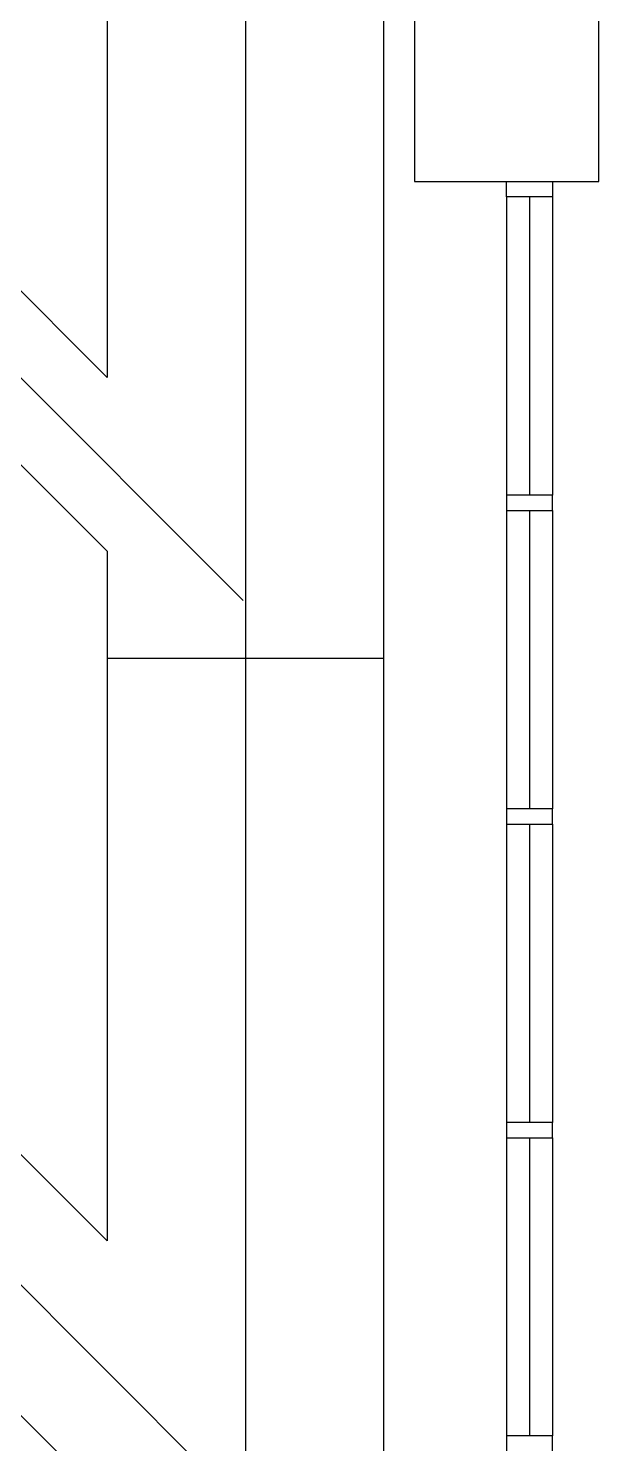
# Model space of a CAD drawing. Header units: inches. Extents: x 72602 to 350810, y -122122 to 43597.
# Drawn here: x 153399 to 155256, y -78976 to -74372 of the extents above; entities that cross this region are included whole.
import ezdxf

# ---------------------------------------------------------------- set-up
doc = ezdxf.new("R2010")
doc.units = ezdxf.units.IN
doc.header["$MEASUREMENT"] = 0
doc.layers.add('M-X-BKGD', color=8, linetype='Continuous')

msp = doc.modelspace()

# ---------------------------------------------------------------- linework, layer by layer
at = {"layer": 'M-X-BKGD', "ltscale": 0.003}
for p, q in [((154105.7, -62645.4), (154105.7, -87820.6)), ((154105.7, -62645.4), (154105.7, -87820.6)), ((150231.2, -72366.1), (154098.5, -76233.3)), ((150231.2, -72366.1), (154098.5, -76233.3)), ((154111.5, -79196.4), (151460.7, -76545.5)), ((154111.5, -79196.4), (151460.7, -76545.5))]:
    msp.add_line(p, q, dxfattribs=at)
at = {"layer": 'M-X-BKGD', "ltscale": 0.2}
for p, q in [((153655.7, -74270.6), (153655.7, -75507.7)), ((153655.7, -74270.6), (153655.7, -75507.7)), ((154555.7, -74270.6), (154555.7, -87370.6)), ((154555.7, -74270.6), (154555.7, -87370.6)), ((154655.7, -74270.6), (154655.7, -74870.6)), ((154655.7, -74270.6), (154655.7, -74870.6)), ((155255.7, -74870.6), (155255.7, -74270.6)), ((155255.7, -74870.6), (155255.7, -74270.6)), ((154655.7, -74870.6), (155255.7, -74870.6)), ((154655.7, -74870.6), (155255.7, -74870.6)), ((154955.7, -74920.6), (154955.7, -74870.6)), ((154955.7, -74870.6), (155105.7, -74870.6)), ((154955.7, -74920.6), (154955.7, -74870.6)), ((154955.7, -74870.6), (155105.7, -74870.6)), ((155105.7, -74870.6), (155105.7, -74920.6)), ((155105.7, -74870.6), (155105.7, -74920.6)), ((155105.7, -74920.6), (154955.7, -74920.6)), ((154955.7, -74920.6), (154955.7, -75890.6)), ((155105.7, -74920.6), (154955.7, -74920.6)), ((154955.7, -74920.6), (154955.7, -75890.6)), ((155030.7, -74920.6), (155030.7, -75890.6)), ((155030.7, -74920.6), (155030.7, -75890.6)), ((155105.7, -74920.6), (155105.7, -75890.6)), ((155105.7, -74920.6), (155105.7, -75890.6)), ((155105.7, -75890.6), (154955.7, -75890.6)), ((154955.7, -75890.6), (154955.7, -75940.6)), ((155105.7, -75890.6), (154955.7, -75890.6)), ((154955.7, -75890.6), (154955.7, -75940.6)), ((155105.7, -75940.6), (155105.7, -75890.6)), ((155105.7, -75940.6), (155105.7, -75890.6)), ((154955.7, -75940.6), (155105.7, -75940.6)), ((154955.7, -75940.6), (154955.7, -76910.6)), ((154955.7, -75940.6), (155105.7, -75940.6)), ((154955.7, -75940.6), (154955.7, -76910.6)), ((155030.7, -75940.6), (155030.7, -76910.6)), ((155030.7, -75940.6), (155030.7, -76910.6)), ((155105.7, -75940.6), (155105.7, -76910.6)), ((155105.7, -75940.6), (155105.7, -76910.6)), ((153655.7, -76073.4), (153655.7, -78316.3)), ((153655.7, -76073.4), (153655.7, -78316.3)), ((154555.7, -76170.6), (154555.7, -87370.6)), ((154555.7, -76170.6), (154555.7, -87370.6)), ((155105.7, -76910.6), (154955.7, -76910.6)), ((154955.7, -76910.6), (154955.7, -76960.6)), ((155105.7, -76910.6), (154955.7, -76910.6)), ((154955.7, -76910.6), (154955.7, -76960.6)), ((155105.7, -76960.6), (155105.7, -76910.6)), ((155105.7, -76960.6), (155105.7, -76910.6)), ((154955.7, -76960.6), (155105.7, -76960.6)), ((154955.7, -76960.6), (154955.7, -77930.6)), ((154955.7, -76960.6), (155105.7, -76960.6)), ((154955.7, -76960.6), (154955.7, -77930.6)), ((155030.7, -76960.6), (155030.7, -77930.6)), ((155030.7, -76960.6), (155030.7, -77930.6)), ((155105.7, -76960.6), (155105.7, -77930.6)), ((155105.7, -76960.6), (155105.7, -77930.6)), ((155105.7, -77930.6), (154955.7, -77930.6)), ((154955.7, -77930.6), (154955.7, -77980.6)), ((155105.7, -77930.6), (154955.7, -77930.6)), ((154955.7, -77930.6), (154955.7, -77980.6)), ((155105.7, -77980.6), (155105.7, -77930.6)), ((155105.7, -77980.6), (155105.7, -77930.6)), ((154955.7, -77980.6), (155105.7, -77980.6)), ((154955.7, -77980.6), (154955.7, -78950.6)), ((154955.7, -77980.6), (155105.7, -77980.6)), ((154955.7, -77980.6), (154955.7, -78950.6)), ((155030.7, -77980.6), (155030.7, -78950.6)), ((155030.7, -77980.6), (155030.7, -78950.6)), ((155105.7, -77980.6), (155105.7, -78950.6)), ((155105.7, -77980.6), (155105.7, -78950.6)), ((155105.7, -78950.6), (154955.7, -78950.6)), ((154955.7, -78950.6), (154955.7, -79000.6)), ((155105.7, -78950.6), (154955.7, -78950.6)), ((154955.7, -78950.6), (154955.7, -79000.6)), ((155105.7, -79000.6), (155105.7, -78950.6)), ((155105.7, -79000.6), (155105.7, -78950.6))]:
    msp.add_line(p, q, dxfattribs=at)
at = {"layer": 'M-X-BKGD'}
for p, q in [((154955.7, -74920.6), (154955.7, -75890.6)), ((154955.7, -74920.6), (154955.7, -75890.6)), ((155030.7, -74920.6), (155030.7, -75890.6)), ((155030.7, -74920.6), (155030.7, -75890.6)), ((155105.7, -74920.6), (155105.7, -75890.6)), ((155105.7, -74920.6), (155105.7, -75890.6)), ((153174.6, -75026.6), (153655.7, -75507.7)), ((153174.6, -75026.6), (153655.7, -75507.7)), ((152891.4, -75309), (153655.7, -76073.4)), ((152891.4, -75309), (153655.7, -76073.4)), ((154955.7, -75940.6), (154955.7, -76910.6)), ((154955.7, -75940.6), (154955.7, -76910.6)), ((155030.7, -75940.6), (155030.7, -76910.6)), ((155030.7, -75940.6), (155030.7, -76910.6)), ((155105.7, -75940.6), (155105.7, -76910.6)), ((155105.7, -75940.6), (155105.7, -76910.6)), ((153655.7, -76420.6), (154555.7, -76420.6)), ((153655.7, -76420.6), (154555.7, -76420.6)), ((154955.7, -76960.6), (154955.7, -77930.6)), ((154955.7, -76960.6), (154955.7, -77930.6)), ((155030.7, -76960.6), (155030.7, -77930.6)), ((155030.7, -76960.6), (155030.7, -77930.6)), ((155105.7, -76960.6), (155105.7, -77930.6)), ((155105.7, -76960.6), (155105.7, -77930.6)), ((153655.7, -78316.3), (153152, -77812.6)), ((153655.7, -78316.3), (153152, -77812.6)), ((154955.7, -77980.6), (154955.7, -78950.6)), ((154955.7, -77980.6), (154955.7, -78950.6)), ((155030.7, -77980.6), (155030.7, -78950.6)), ((155030.7, -77980.6), (155030.7, -78950.6)), ((155105.7, -77980.6), (155105.7, -78950.6)), ((155105.7, -77980.6), (155105.7, -78950.6)), ((153655.7, -79164.8), (152727.1, -78236.2)), ((153655.7, -79164.8), (152727.1, -78236.2))]:
    msp.add_line(p, q, dxfattribs=at)
for points in [[(155255.7, -74270.6), (154655.7, -74270.6), (154655.7, -74870.6), (155255.7, -74870.6)], [(155255.7, -74270.6), (154655.7, -74270.6), (154655.7, -74870.6), (155255.7, -74870.6)], [(155105.7, -74920.6), (154955.7, -74920.6), (154955.7, -74870.6), (155105.7, -74870.6)], [(155105.7, -74920.6), (154955.7, -74920.6), (154955.7, -74870.6), (155105.7, -74870.6)], [(155105.7, -75890.6), (154955.7, -75890.6), (154955.7, -75940.6), (155105.7, -75940.6)], [(155105.7, -75890.6), (154955.7, -75890.6), (154955.7, -75940.6), (155105.7, -75940.6)], [(155105.7, -76910.6), (154955.7, -76910.6), (154955.7, -76960.6), (155105.7, -76960.6)], [(155105.7, -76910.6), (154955.7, -76910.6), (154955.7, -76960.6), (155105.7, -76960.6)], [(155105.7, -77930.6), (154955.7, -77930.6), (154955.7, -77980.6), (155105.7, -77980.6)], [(155105.7, -77930.6), (154955.7, -77930.6), (154955.7, -77980.6), (155105.7, -77980.6)], [(155105.7, -78950.6), (154955.7, -78950.6), (154955.7, -79000.6), (155105.7, -79000.6)], [(155105.7, -78950.6), (154955.7, -78950.6), (154955.7, -79000.6), (155105.7, -79000.6)]]:
    msp.add_lwpolyline(points, close=True, dxfattribs=at)

doc.saveas('drawing.dxf')
